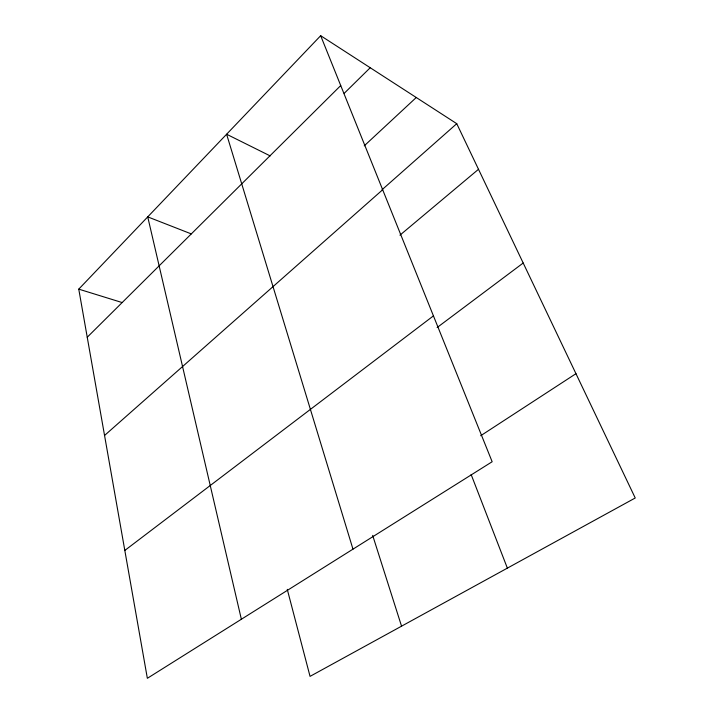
<?xml version="1.0" encoding="UTF-8"?>
<svg xmlns="http://www.w3.org/2000/svg" width="714" height="714" viewBox="0 0 714 714"><rect width="100%" height="100%" fill="white"/><g stroke="black" fill="none" stroke-linecap="round" stroke-linejoin="round"><path stroke-width="1.07" d="M320.666 35.7L492.151 461.744L147.352 678.3L78.763 289.143L320.666 35.7L456.755 123.683L635.237 497.988L310.046 676.372L287.269 589.362M87.242 337.231L340.73 85.546M344.184 93.355L370.218 67.741M364.238 145.843L416.262 97.506M382.044 189.728L456.755 123.683M104.547 435.469L382.668 189.745M399.947 235.165L478.505 169.289M124.816 550.44L433.434 315.883M437.12 327.539L523.192 263.02M480.683 435.736L575.966 373.681M78.763 289.143L121.978 302.504M191.263 233.889L147.736 216.877L241.359 619.252M270.195 155.911L226.615 134.241L352.975 549.155M471.133 474.515L507.368 568.13M372.672 535.393L401.554 626.178"/></g></svg>
